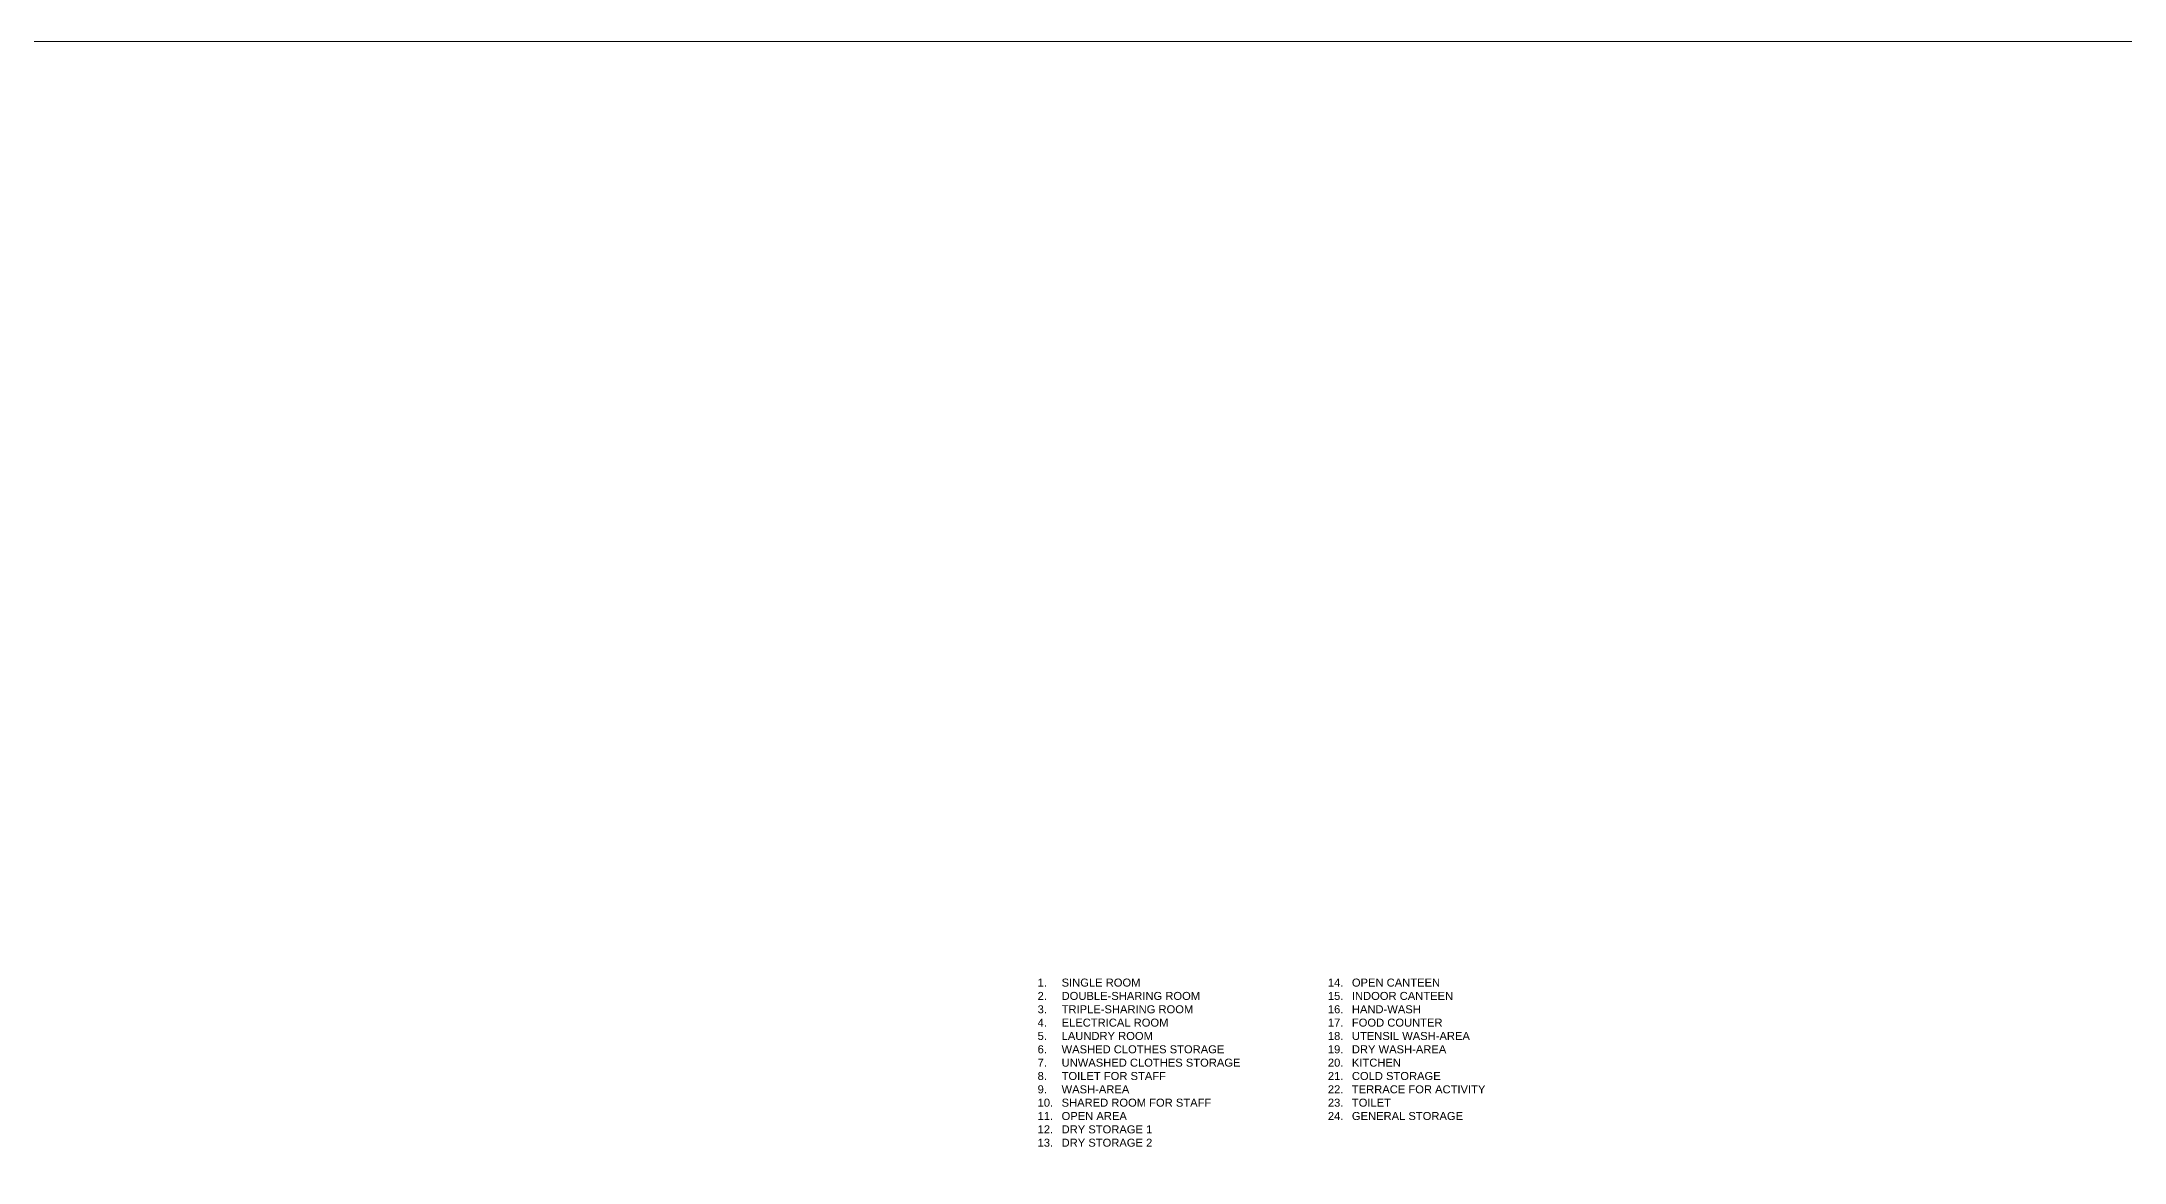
# Model space of a CAD drawing. Header units: metres. Extents: x 750 to 3116, y -341 to 1465.
# Drawn here: x 1571.3 to 1701.4, y 1395.1 to 1465.1 of the extents above; entities that cross this region are included whole.
import ezdxf

# ---------------------------------------------------------------- set-up
doc = ezdxf.new("R2010")
doc.units = ezdxf.units.M
doc.layers.add('Hidden line', color=251, linetype='Continuous', lineweight=5)
doc.layers.add('Levels', color=252, linetype='Continuous', lineweight=5)
doc.layers.add('Text', color=7, linetype='Continuous')
doc.styles.get("Standard").update_dxf_attribs({"font": 'arial.ttf'})

msp = doc.modelspace()

# ---------------------------------------------------------------- linework, layer by layer
at = {"layer": 'Hidden line'}
msp.add_lwpolyline([(749.827, 1465.102), (3115.856, 1465.102), (3115.856, -340.506), (749.827, -340.506)], close=True, dxfattribs=at)
at = {"layer": 'Levels'}
msp.add_lwpolyline([(1222.216, 1465.102), (1900.569, 1465.102), (1900.569, 512.603), (1222.216, 512.603)], close=True, dxfattribs=at)

# ---------------------------------------------------------------- texts
at = {"layer": 'Text', "color": 30, "true_color": 0xf26722}
note = msp.add_mtext_dynamic_manual_height_columns('\\pi-1.5,l1.5,t1.5;1.^ISINGLE ROOM\\P2.^IDOUBLE-SHARING ROOM\\P3.^ITRIPLE-SHARING ROOM\\P4.^IELECTRICAL ROOM\\P5.^ILAUNDRY ROOM\\P6.^IWASHED CLOTHES STORAGE\\P7.^IUNWASHED CLOTHES STORAGE\\P8.^ITOILET FOR STAFF\\P9.^IWASH-AREA\\P10.^ISHARED ROOM FOR STAFF\\P11.^IOPEN AREA\\P12.^IDRY STORAGE 1\\P', width=12.80733, gutter_width=5.33, heights=[10.287, 0], dxfattribs=dict(at, insert=(1633.536, 1406.569), char_height=0.5, attachment_point=1))
for column, words in zip(note.columns.linked_columns, ['\\pi-1.5,l1.5,t1.5;13.^IDRY STORAGE 2\\P14.^IOPEN CANTEEN\\P15.^IINDOOR CANTEEN\\P16.^IHAND-WASH \\P17.^IFOOD COUNTER\\P18.^IUTENSIL WASH-AREA\\P19.^IDRY WASH-AREA\\P20.^IKITCHEN\\P21.^ICOLD STORAGE\\P22.^ITERRACE FOR ACTIVITY\\P23.^ITOILET\\P24.^IGENERAL STORAGE']):
    column.text = words

doc.saveas('drawing.dxf')
